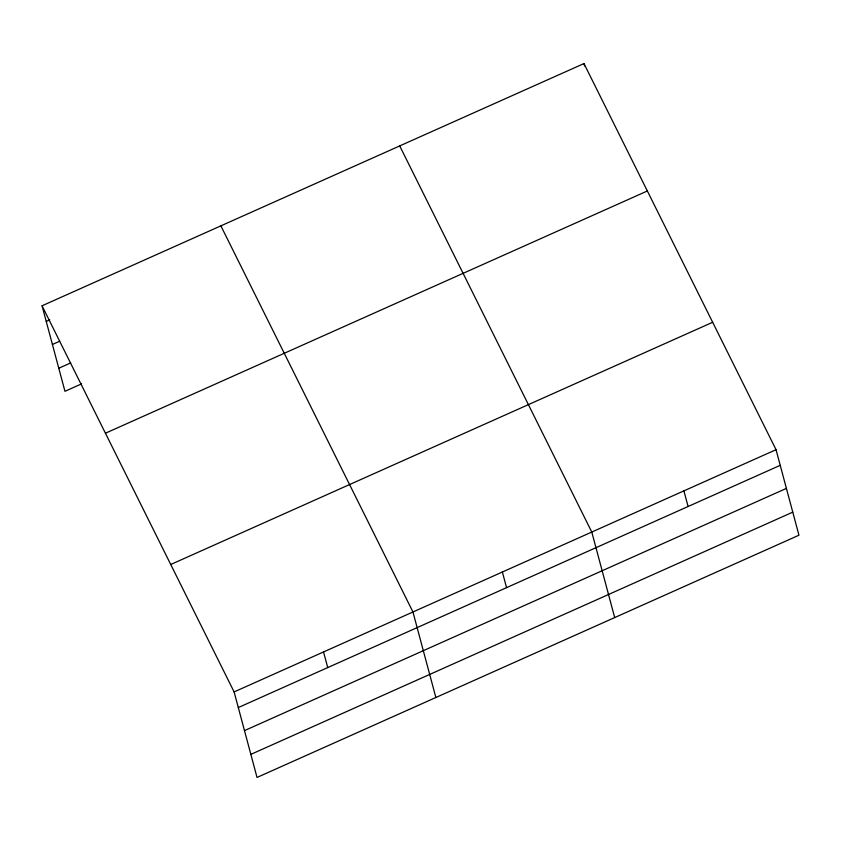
<?xml version="1.0" encoding="UTF-8"?>
<svg xmlns="http://www.w3.org/2000/svg" width="841" height="841" viewBox="0 0 841 841"><rect width="100%" height="100%" fill="white"/><g stroke="black" fill="none" stroke-linecap="round" stroke-linejoin="round"><path stroke-width="1.26" d="M42.05 305.788L583.969 63.559L776.033 449.693L798.95 535.212L257.031 777.441L234.113 691.922L42.05 305.788L64.967 391.307L81.651 383.843M46.244 321.43L49.819 319.832M52.415 344.484L59.574 341.288M58.786 368.242L70.707 362.923M105.43 433.22L647.349 190.981M170.734 564.5L712.653 322.271M234.113 691.922L776.033 449.693M238.308 707.554L780.227 465.325M244.489 730.619L786.409 488.39M250.849 754.377L792.769 512.148M399.717 145.924L591.78 532.048L614.697 617.567M220.878 225.861L412.952 611.985L435.869 697.504M583.969 63.559L584.611 65.966M683.912 490.871L688.096 506.503M502.371 572.017L506.555 587.649M323.533 651.954L327.727 667.586"/></g></svg>
